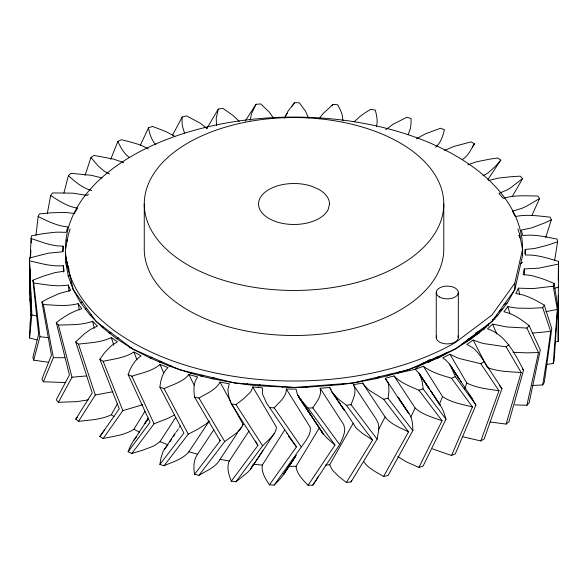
<?xml version="1.0" encoding="UTF-8"?>
<svg xmlns="http://www.w3.org/2000/svg" width="588" height="588" viewBox="0 0 588 588"><rect width="100%" height="100%" fill="white"/><g stroke="black" fill="none" stroke-linecap="round" stroke-linejoin="round"><path stroke-width="0.88" d="M65.562 252.899L65.753 262.395L68.252 276.139L73.228 289.649L80.622 302.783L90.354 315.403L102.312 327.369L116.38 338.541L132.388 348.809L150.168 358.048L169.52 366.17L190.24 373.071L201.052 376.048L212.099 378.694L234.855 382.964L246.49 384.574L258.257 385.838L294.015 387.463L305.973 387.279L341.547 384.581L353.175 382.964L375.93 378.694L397.789 373.079L418.509 366.17L437.862 358.048L455.649 348.809L471.657 338.541L485.725 327.369L497.683 315.403L507.415 302.783L514.809 289.649L520.77 263.498L522.284 262.395L520.799 263.365L522.592 255.493L522.6 249.047A228.578 131.969 0 0 0 234.862 121.576A228.578 131.969 0 0 0 96.064 315.036A228.578 131.969 0 0 0 455.649 342.363L491.972 315.036L514.809 283.203L522.6 249.047M63.1 251.62L63.144 246.196L56.374 245.777L50.649 244.711A82.54 47.65 0 0 1 45.092 243.234L31.032 238.478L31.612 235.744L43.137 233.649L55.228 232.253A33.494 19.338 0 0 1 58.366 232.15L66.077 232.363L67.951 226.887C57.301 226.115 47.555 221.154 38.132 216.546L39.381 213.9L51.325 212.797L63.791 212.43A29.15 16.831 0 0 1 66.738 212.584L74.331 213.451L77.572 208.181C67.591 206.645 58.925 200.905 50.678 195.459L52.589 192.938L72.846 193.165L87.281 195.436L88.413 194.202M555.756 341.951L558.218 341.356L558.453 261.381C547.751 258.213 536.778 254.494 525.452 255.038L525.224 249.452L533.081 248.665A36.471 21.058 0 0 0 535.822 248.209L547.127 245.321L557.586 241.83L557.115 239.096C545.892 236.927 534.382 234.09 522.872 235.582L521.233 230.077L531.427 227.953L545.098 222.756L551.331 219.816L550.177 217.148C538.696 216.024 526.87 214.069 515.419 216.56L512.405 211.246L521.946 208.299A60.49 34.927 0 0 0 526.657 206.123L539.586 198.568L537.777 196.024C526.297 195.922 514.368 194.849 503.24 198.369L498.918 193.364L506.775 190.086A47.4 27.364 0 0 0 510.325 188.02L522.622 178.531L520.182 176.172L512.199 176.613L498.058 178.149L488.753 180.465M31.311 314.337L31.032 315.705L29.4 292.692L29.848 269.186M29.694 282.71L29.723 293.486M29.819 278.197L30.069 269.157M30.216 258.345L31.032 238.478M558.291 279.939L558.453 261.381M30.517 257.412L30.885 250.194M31.245 242.969L31.473 238.456M558.218 264.13L538.873 268.128L524.275 268.951L523.1 274.5L531.64 275.559L540.732 278.212A126.934 73.287 0 0 1 554.153 283.548L553.235 286.246L557.321 309.406L553.235 363.472L546.318 364.486M65.591 258.419L65.79 255.714M66.87 241.3L67.01 239.5M36.934 339.864L29.547 337.99L31.862 314.955L29.422 258.014L48.15 253.222L62.673 251.774L63.144 246.196M342.995 120.952L342.238 115.16A115.998 66.966 0 0 0 339.996 109.228L337.784 104.818L333.08 104.385L323.356 113.374A58.616 33.839 0 0 0 320.769 116.564L319.519 118.739M524.805 253.891L525.224 249.452M558.218 341.356L558.299 295.205M35.978 235.391L38.132 216.546M209.277 421.03L188.895 451.76C182.743 459.36 172.527 461.867 164.03 465.799L159.907 464.432L183.919 433.04L159.907 387.205C160.612 380.069 162.531 372.594 167.999 367.566L159.995 364.428C152.211 371.285 141.392 373.049 131.859 376.232L128.125 374.527C130.661 367.257 134.593 360.194 141.083 355.777L133.954 352.006C124.832 357.989 113.513 358.989 103.135 361.311L99.872 359.312L104.451 352.859L110.889 346.126A27.717 16.001 0 0 1 114.05 343.951L117.424 341.856L111.316 337.512C101.187 342.554 89.486 342.738 78.483 344.142L75.756 341.885L84.305 333.866L90.648 329.376A29.885 17.25 0 0 1 93.661 327.884L97.52 326.09L92.581 321.283C81.71 325.311 69.81 324.672 58.425 325.076L56.294 322.614C63.989 316.689 72.353 311.361 81.813 308.818L78.13 303.651C66.812 306.657 54.904 305.135 43.387 304.533L41.91 301.923L47.768 298.719L59.175 293.53L70.619 290.413L68.289 284.989C56.786 286.988 45.085 284.585 33.7 282.938L32.877 280.233L42.887 276.301L53.853 272.935A35.133 20.286 0 0 1 56.668 272.34L64.202 271.259L63.254 265.702C51.81 266.724 40.543 263.424 29.547 260.763M553.235 286.246L533.073 288.583L518.432 288.164L515.867 293.552C526.201 294.72 535.433 300.078 544.297 305.113L542.717 307.708L550.655 331.382L546.972 358.21L542.717 384.934L532.302 385.485M557.586 241.83L554.631 260.506M159.907 464.432L161.075 457.493L163.03 451.628L175.467 432.643M363.818 461.742C368.485 468.724 376.702 472.208 383.589 476.486L388.051 475.53L412.827 430.622L388.051 398.304L388.918 391.351L388.683 385.383A38.102 21.999 0 0 0 388.146 383.053L385.265 378.29L394.07 375.982C400.788 383.001 410.174 386.434 418.891 390.197L442.08 420.743L418.891 467.423L406.029 461.654L397.753 456.545M65.753 248.584L68.259 234.847L70.163 228.908M47.371 213.179L50.678 195.459M284.761 118.048L287.907 111.294L294.551 102.709L299.314 102.746L305.642 111.426L308.509 118.114M490.223 422.015L506.114 424.088L508.929 421.868L523.577 370.117C515.073 354.299 505.967 334.822 487.474 328.846L492.612 324.106L506.503 326.95L526.899 328.06L538.52 352.557L526.899 405.286L514.838 404.867M249.114 430.85L229.269 461.007C226.38 467.592 228.791 474.876 231.319 481.153L235.957 481.778L247.893 472.171L250.561 469.165L262.762 450.842L250.561 469.165M284.717 429.946L262.314 465.079C261.138 472.421 265.607 479.014 269.422 484.843L296.47 446.887L266.614 403.25L262.505 394.092L262.314 387.852L252.759 386.97L251.296 390.814A26.504 15.303 0 0 1 250.216 392.387L243.329 399.024L235.957 404.551L231.319 403.927L230.445 401.678A124.208 71.707 0 0 1 228.416 394.666L227.916 389.307L229.269 383.78L220.037 382.104C215.811 390.197 206.285 393.526 198.979 398.083L194.554 397.076C193.562 390.307 193.276 382.722 197.612 376.967L188.895 374.534C182.743 382.126 172.534 384.64 164.037 388.58L159.907 387.205M342.179 406.543L353.153 423.294L329.706 464.74L331.029 467.438A29.981 17.309 0 0 0 331.867 469.077A31.429 18.147 0 0 0 332.999 470.687L339.217 476.868L346.369 482.483L351.036 481.91L377.136 439.155L378.745 429.835L378.76 426.278L378.01 422.75L376.122 419.038L353.322 384.655L362.62 383.104L366.287 387.683L369.639 390.55L383.589 399.259L408.557 431.835L383.589 476.486M519.439 237.897L519.836 236.163M48.723 362.296L33.7 360.165L39.918 336.762L33.7 282.938M63.916 193.033L68.406 175.636L70.942 173.306L91.169 175.275L102.202 178.002M239.338 121.525L233.267 115.601L222.867 108.339L218.295 109.096L216.208 118.423L216.568 125.42M462.535 436.693L480.815 440.941L484.159 438.986L501.961 388.595L481.388 357.408A121.701 70.266 0 0 0 477.147 351.962L475.229 349.904A38.69 22.337 0 0 0 473.024 347.92L466.909 344.325L473.2 340.07L480.8 342.767A41.072 23.711 0 0 0 484.328 343.649L506.114 346.861L521.174 372.483L506.114 424.088M551.331 219.816L545.73 237.501M85.091 175.334L90.956 157.525L94.043 155.43L113.587 159.083L123.781 162.707M376.401 126.501C378.077 121.143 376.592 115.38 375.313 110.096L370.771 109.28A127.736 73.75 0 0 0 360.121 116.395L354.13 121.826M464.689 389.065L466.798 383.009L449.952 354.233L442.668 357.908L445.748 360.047L448.688 363.039L459.691 379.738L450.21 365.221M553.235 363.472L554.146 360.775L557.755 306.671L554.153 283.548M449.952 354.233L456.803 357.533A39.102 22.579 0 0 0 460.066 358.709L480.815 363.715L498.984 390.748L480.815 440.941M65.834 382.597L43.387 381.759L53.376 357.673L43.387 304.533M110.698 159.37L117.821 141.495L121.407 139.687C130.507 142.171 140.157 143.935 148.301 148.962M351.036 481.91L351.653 480.403M439.456 404.132L442.536 396.584L423.397 366.287L415.26 369.315L397.789 373.079L399.913 371.785M377.136 439.155L351.036 404.684C353.366 398.598 357.203 390.961 353.322 384.655M475.92 405.073L455.332 376.614L450.871 366.324L472.076 398.444L475.92 405.073L455.325 453.833L451.533 455.494L432.342 448.828M285.658 470.826L283.556 474.567A111.125 64.158 0 0 1 278.197 481.035L274.17 485.071L269.422 484.843M423.397 366.287C431.614 372.557 441.823 375.247 451.533 378.268L472.436 406.947L451.533 455.494M252.406 465.733L250.914 468.651M539.586 198.568L531.802 215.62M140.414 145.133L148.455 127.897L152.446 126.413L166.029 131.638L174.812 136.298M410.902 417.024L415.113 407.976L394.07 375.982M440.39 405.455L430.32 390.314L441.764 407.705L443.859 412.298L445.991 419.185L423.066 466.108L418.891 467.423M232.216 404.478L243.094 424.455L241.786 427.042L239.86 429.784L236.214 433.26L224.712 441.559L198.979 475.31L194.554 474.303C193.489 467.526 193.342 459.963 197.612 454.193L213.797 429.828M237.581 432.797L220.037 459.331C215.811 467.431 206.285 470.745 198.979 475.31M319.475 427.66L296.029 466.335C296.874 474.141 302.967 479.881 308.046 485.291L312.801 485.122L339.673 444.594L342.789 437.862L344.274 433.172L344.722 428.997L343.737 424.61L320.115 388.264L329.706 387.514L331.206 389.8M378.437 429.806L385.103 416.943L362.62 383.104M56.294 322.614L69.421 374.901L56.294 399.847L58.425 402.302L71.971 377.224L58.425 325.076M172.578 135.115L182.184 117.027L186.514 115.887L200.082 123.076L207.116 128.596M444.543 150.359L454.311 146.309L471.017 141.914L474.523 143.766L469.195 152.674A81.541 47.077 0 0 1 466.615 155.923A48.958 28.268 0 0 1 465.204 157.386L462.322 159.686M273.707 118.357L269.186 111.985L260.741 103.922L256.023 104.297L251.605 113.352L250.194 120.297M75.756 341.885L92.191 392.924L75.756 419.112L78.483 421.368C89.486 419.957 101.18 419.781 111.316 414.746L117.409 403.794M522.622 178.531L512.302 196.495M206.807 128.522L218.295 109.096M408.145 134.652L410.226 129.103A116.13 67.047 0 0 0 411.041 123.135L411.115 118.482L406.822 117.284L393.034 124.281L385.699 129.779M262.395 451.415L274.978 432.305A29.047 16.773 0 0 0 275.875 430.019L276.514 427.344L252.759 386.97M329.706 387.514C332.646 395.401 340.011 400.288 346.369 405.257L372.601 440L346.369 482.483M104.451 430.085L99.872 436.539L103.135 438.538C113.513 436.2 124.84 435.223 133.946 429.233L144.92 411.328M542.717 384.934L544.297 382.34L551.772 328.707L544.297 305.113M78.483 421.368L95.3 395.004L112.815 391.748M161.641 361.767L159.664 362.252L160.333 361.186M148.485 418.024L132.293 442.668A126.545 73.059 0 0 0 128.125 451.753L131.859 453.458L142.605 450.254L152.909 446.321A28.525 16.471 0 0 0 155.056 445.234L159.995 441.654L175.775 417.304M245.145 121.121L256.023 104.297M169.976 441.779L171.453 439.515M173.431 436.494L174.915 434.231M176.393 431.967L178.37 428.946M179.362 427.439L180.347 425.933M284.276 473.48L296.154 455.34L283.556 474.567L295.455 456.464M148.294 418.325L144.861 423.522L148.338 418.259M467.761 164.897L476.376 161.825L489.973 159.105L497.764 158.003L500.778 160.134L487.922 179.509M238.581 431.276L241.087 427.483M242.094 425.969L243.094 424.455M269.422 407.616L274.17 407.844C278.903 402.442 286.51 397.047 286.349 389.043L296.029 389.109L297.308 394.21L299.829 398.546L308.046 408.065L334.976 445.05L308.046 485.291M164.243 449.386L167.999 444.8L159.995 441.654M312.801 485.122L315.778 480.786A118.342 68.326 0 0 0 318.351 476.258M308.046 408.065L312.801 407.888C316.322 402.177 322.327 395.562 320.115 388.264M99.872 436.539L119.261 408.836L99.872 359.312M285.18 116.218L287.26 113.219M291.949 106.465L294.551 102.709M103.135 438.538L122.863 410.63L142.752 404.72M133.682 440.434L136.695 436.744M286.349 389.043L310.302 427.395L310.258 431.269L309.214 434.767L306.025 440.427L274.17 485.071M472.377 146.75L474.523 143.766M332 105.855L333.08 104.385M274.331 433.43A59.307 34.244 0 0 1 271.928 436.641L262.638 445.814L235.957 481.778M128.125 451.753L150.05 422.302L128.125 374.527M255.427 441L257.911 445.461L231.319 481.153M131.859 453.458L154.078 423.779L167.514 418.531L174.46 415.025M219.684 439.265L220.132 440.809L194.554 474.303M542.717 307.708L530.501 308.31L518.175 308.141A28.092 16.221 0 0 1 515.25 307.862L507.797 306.679L503.909 311.802C513.508 313.705 521.556 319.791 529.119 325.627L540.306 350.007L529.119 402.853L526.899 405.286M208.821 421.236L207.38 422.765A34.119 19.698 0 0 1 205.646 424.249L197.311 429.527L188.263 434.157L164.03 465.799M247.026 383.89L246.49 384.574L247.636 383.935M500.778 160.134L495.39 166.375L488.121 172.821A28.503 16.457 0 0 1 486.195 174.048L482.983 175.694M203.433 375.445L201.052 376.048L201.882 375.078M170.946 365.883L169.52 366.17L170.108 365.515M529.119 325.627L526.899 328.06M75.756 419.112L77.462 417.392M424.044 362.811L418.509 366.17L415.26 369.315L418.605 372.733L429.174 388.639L418.972 373.255M435.679 147.162C440.816 142.855 442.793 136.026 444.425 129.786L440.485 128.243L425.058 133.998L416.422 138.827M81.879 301.703L80.622 302.783L82.144 302.07M214.605 378.121L212.099 378.694L213.179 377.775M508.929 344.641L506.114 346.861M282.901 386.61L282.056 387.279L283.342 386.647L294.015 387.463L353.175 382.964L408.307 369.779L455.649 348.809L491.972 321.474L514.809 289.649L514.809 283.203M151.292 357.181L150.168 358.048L151.969 357.475M67.069 262.623L65.753 262.395L66.841 261.616M259.749 384.853L258.257 385.838L260.021 384.875M518.682 235.553L519.785 234.847L517.866 228.901M191.159 372.513L190.24 373.071L191.71 372.645M436.641 357.225L428.373 362.259L438.545 356.379M477.456 332.396L485.725 327.369L475.765 333.117M446.123 353.028L437.862 358.048L448.034 352.183M466.585 340.577L478.941 333.065L468.768 338.931M379.135 376.754L375.93 378.694L379.583 376.643M86.627 308.318L85.201 309.163L86.708 308.428M90.354 315.403L91.302 314.837M484.159 361.76L480.815 363.715M308.318 386.375L305.973 387.279L307.406 386.441M159.664 362.252L161.002 361.48M386.992 376.048L390.461 374.049M499.366 311.17L502.836 309.17M495.368 316.741L497.683 315.403M418.509 366.17L430.048 359.511M461.492 344.406L471.657 338.541M102.312 327.369L103.216 326.854M503.982 304.731L507.415 302.783M332.044 384.567L329.78 385.838L332.536 384.53M117.754 337.791L116.38 338.541L118.857 338.622M343.12 383.729L341.547 384.581L343.326 383.714M70.038 275.64L68.252 276.139L69.943 275.235M201.052 376.048L202.662 375.262M71.582 282.402L70.435 282.931L71.611 282.534M67.032 262.454L65.753 262.395L66.9 261.873M68.252 276.139L69.972 275.36M305.973 387.279L307.936 386.404M169.52 366.17L170.549 365.714M455.332 376.614L451.533 378.268M212.099 378.694L213.914 377.952M117.931 337.931L116.38 338.541L118.533 338.379M110.698 332.485L109.096 333.058L110.904 332.639M554.785 288.252L558.372 287.113M445.991 419.185L423.066 388.881L418.891 390.197M118.166 338.1L116.38 338.541L118.394 338.276M88.281 399.891L76.808 401.633L58.425 402.302M557.321 309.406L545.87 311.706M388.051 398.304L383.589 399.259M65.753 262.395L66.973 262.219M550.655 331.382L532.632 333.102M351.036 404.684L346.369 405.257M86.377 375.952L71.971 377.224M129.544 347.758L131.359 347.596M325.348 465.079L329.706 464.74M538.52 352.557L526.414 352.851L513.067 352.278M64.665 357.717L53.376 357.673M476.265 332.72L479.889 332.72M288.113 466.284L296.029 466.335M521.174 372.483C509.847 371.763 498.132 371.653 487.379 367.537L473.2 340.07M283.342 386.647L234.855 382.964L179.73 369.779L132.388 348.809L96.064 321.474L73.228 289.649L65.444 255.493M252.759 464.197L262.314 465.079M39.918 336.762L47.922 337.534M66.216 265.232L67.987 265.401M498.984 390.748C488.121 389.065 476.743 388.109 466.798 383.009M220.037 459.331L229.269 461.007M31.862 314.955L37.015 315.903M472.436 406.947C462.264 404.368 451.386 402.626 442.536 396.584M188.895 451.76L197.612 454.193M91.809 190.497C82.621 188.248 75.235 181.824 68.406 175.636M29.4 292.692L31.017 293.147M442.08 420.743C432.812 417.348 422.574 414.856 415.113 407.976M109.618 173.894L106.538 172.482A30.554 17.64 0 0 1 103.804 170.851L98.13 165.97L90.956 157.525M408.557 431.835C400.332 427.763 390.91 424.477 385.103 416.943M133.946 429.233L139.496 432.165M372.601 440L361.921 432.974L356.695 428.527A29.135 16.824 0 0 1 355.358 426.947L353.153 423.294M111.316 414.746L114.028 416.671M129.478 157.606C123.965 153.689 120.716 147.419 117.821 141.495M334.976 445.05L328.236 439.236L323.282 433.959L298.388 396.341L311.647 416.385M522.262 369.007L523.577 370.117M155.916 144.824L153.725 142.267L151.594 138.342A118.247 68.267 0 0 1 149.506 132.498L148.455 127.897M438.641 403.324L439.986 404.897L419.303 373.777L429.578 389.175L419.619 374.321L421.589 379.51A127.647 73.698 0 0 1 423.066 388.881M296.47 446.887L288.304 436.039M406.756 410.806C412.137 415.848 412.85 423.691 412.827 430.622M499.418 385.588L501.961 388.595M468.761 393.997L472.076 398.444M339.673 444.594L312.801 407.888M301.232 446.836L274.17 407.844M332.183 392.35L344.289 410.328L331.529 391.263M398.752 398.252L408.77 413.239L398.054 397.15M310.883 415.319L297.793 395.268L323.282 433.959L299.071 397.437M385.265 378.29L405.757 409.292M335.197 395.886L337.189 398.929M338.688 401.214L340.68 404.257M262.638 445.814L235.957 404.551M460.455 380.818L461.19 381.95M257.911 445.461L231.319 403.927M449.497 364.126L458.897 378.694M322.128 432.356L321.21 430.695M224.712 441.559L198.979 398.083M220.132 440.809L194.554 397.076M43.387 381.759L41.91 379.15L51.435 355.159L41.91 301.923M184.588 133.314L182.471 126.427A124.832 72.067 0 0 1 182.184 117.027M220.037 382.104L230.915 402.082M188.263 434.157L164.037 388.58M188.895 374.534L194.158 385.191M154.078 423.779L131.859 376.232M159.995 364.428L163.67 372.799M492.612 324.106L496.823 334.006M122.863 410.63L103.135 361.311M286.966 433.246L287.201 433.841M133.954 352.006L136.864 359.665M95.3 395.004L78.483 344.142M111.316 337.512L113.793 345.266M507.797 306.679L509.936 313.507M33.7 360.165L32.877 357.46L38.624 334.124L32.877 280.233M92.581 321.283L94.381 328.339M68.201 266.276L69.083 269.76M78.13 303.651L79.336 309.942M518.432 288.164L519.594 294.426M519.785 234.847L522.284 248.584M68.289 284.989L69.09 291.369M30.069 298.8L30.245 301.46M63.254 265.702L63.622 272.016M29.547 337.99L30.039 323.76L31.26 312.228L29.422 258.014M524.275 268.951L524.57 275.155M522.438 252.039L522.592 255.493M481.572 329.089L481.638 330.904M488.422 323.878L488.452 325.715M496.478 315.014L496.5 316.836M494.802 317.564L494.809 319.402M492.81 319.166L492.817 321.004M488.547 323.959L488.555 325.774M486.305 325.193L486.313 327.009M484.012 327.2L484.012 329.927M458.324 292.486L458.324 337.534M443.778 203.999A149.756 86.465 0 0 1 219.14 278.874A149.756 86.465 0 0 1 219.14 129.117A149.756 86.465 0 0 1 443.778 203.999L443.778 249.047A149.756 86.465 0 0 1 294.022 335.513A149.756 86.465 0 0 1 144.258 249.047L144.258 203.999M436.252 292.486L436.252 337.534M457.949 335.888A11.032 6.372 0 0 1 447.292 343.906A11.032 6.372 0 0 1 436.627 335.888M329.486 203.999L328.28 209.299A35.471 20.477 0 0 1 281.887 223.242A35.471 20.477 0 0 1 261.873 195.348A35.471 20.477 0 0 1 311.758 186.264L319.1 189.52A35.471 20.477 0 0 1 329.486 203.999M439.486 296.991A11.032 6.372 0 0 0 457.949 294.14A11.032 6.372 0 0 0 444.432 286.334A11.032 6.372 0 0 0 439.486 296.991"/></g></svg>
